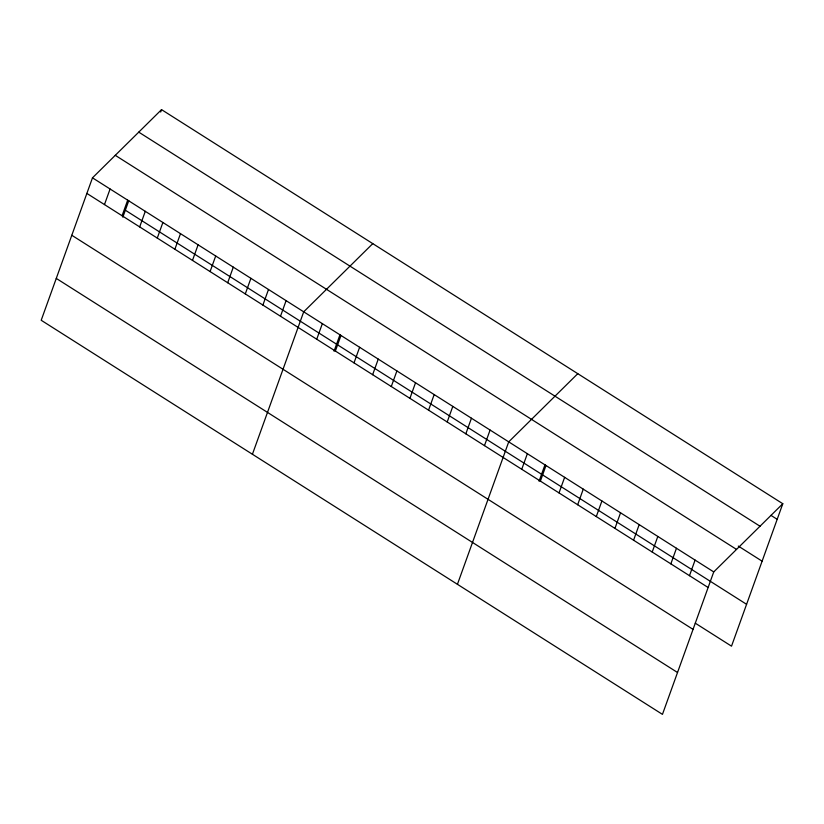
<?xml version="1.0" encoding="UTF-8"?>
<svg xmlns="http://www.w3.org/2000/svg" width="824" height="824" viewBox="0 0 824 824"><rect width="100%" height="100%" fill="white"/><g stroke="black" fill="none" stroke-linecap="round" stroke-linejoin="round"><path stroke-width="1.24" d="M92.484 177.83L41.2 320.268L662.455 714.367L713.739 571.918L782.8 503.732L161.545 109.633L92.484 177.83L713.739 571.918M104.473 204.579L110.086 188.995M122.076 215.744L127.689 200.16M122.828 217.196L128.791 200.634M160.69 112.033L161.545 109.633M139.678 226.909L145.292 211.325M157.281 238.074L162.895 222.49M174.884 249.239L180.497 233.655M192.486 260.405L198.1 244.821M210.089 271.57L215.703 255.986M227.692 282.735L233.305 267.151M245.294 293.911L250.908 278.316M262.897 305.076L268.5 289.482M280.5 316.241L286.103 300.647M252.422 454.261L303.706 311.822L372.778 243.626M316.735 339.231L322.349 323.636M334.05 351.189L340.013 334.626M335.368 351.045L340.982 335.461M354.011 362.869L359.625 347.285M372.644 374.693L378.257 359.109M391.287 386.518L396.9 370.934M409.919 398.342L415.533 382.758M428.562 410.167L434.176 394.572M447.195 421.991L452.809 406.397M465.838 433.805L471.452 418.221M484.471 445.63L490.084 430.046M457.433 584.319L508.717 441.87L577.789 373.674M521.746 469.278L527.36 453.694M539.061 481.237L545.024 464.674M540.389 481.103L545.993 465.519M559.022 492.927L564.636 477.333M577.665 504.741L583.268 489.157M596.298 516.566L601.911 500.982M614.941 528.39L620.544 512.806M633.574 540.214L639.187 524.63M652.206 552.039L657.82 536.455M670.849 563.863L676.463 548.269M689.482 575.688L695.096 560.093M782.8 503.732L731.516 646.171L695.281 623.181M770.976 515.371L777.187 519.316M138.762 132.139L760.006 526.227M738.304 546.075L762.118 561.175M115.278 155.324L736.522 549.412M125.341 210.213L746.585 604.311M86.87 193.413L708.125 587.502M71.801 235.273L693.056 629.371M56.269 278.409L677.524 672.497"/></g></svg>
